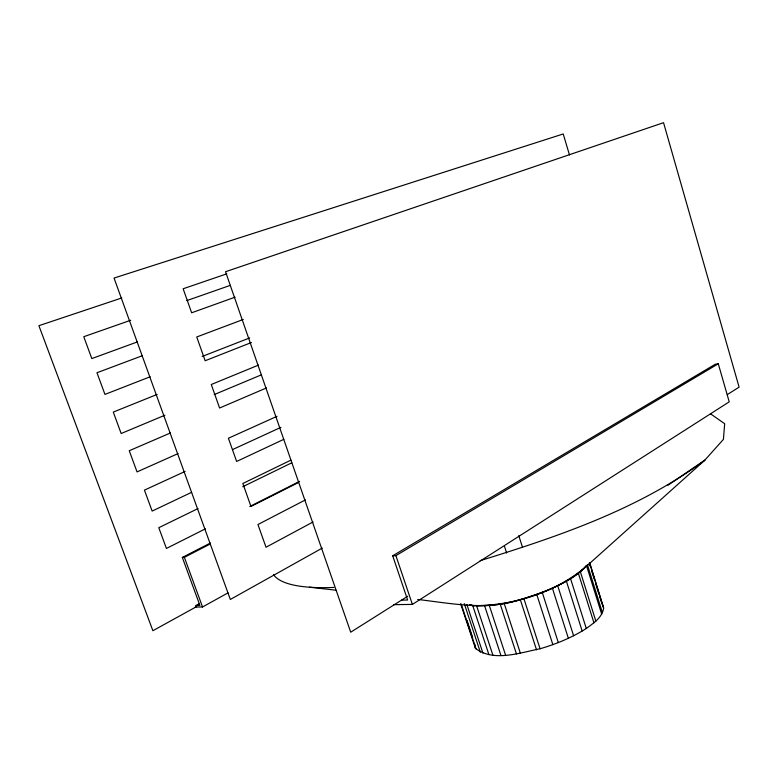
<?xml version="1.0" encoding="UTF-8"?>
<svg xmlns="http://www.w3.org/2000/svg" width="778" height="778" viewBox="0 0 778 778"><rect width="100%" height="100%" fill="white"/><g stroke="black" fill="none" stroke-linecap="round" stroke-linejoin="round"><path stroke-width="1.17" d="M460.634 603.66L475.426 648.307C493.427 662.35 520.122 652.664 540.068 648.764C556.26 644.038 572.015 637.552 586.291 628.507C593.332 623.236 602.289 617.615 603.64 608.124L589.656 562.533M582.712 569.253C553.148 593.167 513.723 605.051 475.951 605.683M417.698 599.439C451.901 603.504 487.203 610.895 520.861 599.478C541.77 593.225 562.708 585.396 580.135 571.937L704.664 460.343L723.404 439.405L724.678 423.728L710.509 413.808M580.135 571.937L580.942 571.081M480.182 560.656C558.487 536.441 638.038 509.434 704.664 460.343M667.942 485.258L704.829 460.158M393.872 604.652L412.379 604.418L729.229 401.847L718.279 363.783L715.245 364.26L392.696 555.793L407.643 600.023L401.565 600.12M407.711 596.24L350.713 632.203L225.542 271.736L663.537 122.681L739.1 387.152L727.304 394.592M392.696 555.793L395.905 555.638L718.279 363.783M322.316 548.052L230.327 599.459L114.045 278.057L563.214 133.962L569.467 154.89M195.239 607.064L202.533 606.976L228.032 592.865M121.767 297.964L38.9 325.7L152.887 630.715L196.474 606.684L196.037 605.508L199.236 603.747M313.106 521.95L266.008 547.235L257.946 524.528L305.423 499.904M196.037 605.508L199.907 605.459L182.334 557.456L210.371 543.025M182.334 557.456L184.367 557.34L210.255 544.007M205.392 528.826L166.424 548.451L158.79 527.708L198.03 508.559M249.767 506.478L299.559 481.397M298.616 482.448L250.973 506.459L242.833 483.498L290.846 460.168M242.726 486.746L291.779 462.803M191.631 492.309L152.148 511.078L144.436 490.13L185.174 471.39M283.824 439.317L236.638 461.461L228.401 438.247L277.065 416.288M232.515 449.606L280.955 427.326M178.055 453.593L137.045 471.906L129.245 450.734L170.421 432.976M266.426 387.95L219.6 408.022L211.276 384.507L258.461 365.106M164.887 415.219L121.164 433.511L113.277 412.097L157.175 394.397M214.222 394.582L261.311 374.87M251.459 342.505L205.149 360.749L196.737 336.971L243.261 319.466M150.183 376.756L104.952 394.407L96.968 372.75L142.374 355.711M202.192 356.45L249.68 337.924M137.434 341.902L91.823 358.57L83.771 336.709L130.704 320.264M235.073 297.177L191.641 312.785L183.151 288.764L226.787 273.837M186.788 300.609L230.288 285.37M472.538 605.498L469.329 604.924L474.249 605.838M470.184 605.352C497.123 607.861 523.759 599.527 548.587 589.88C562.183 583.578 576.79 577.198 586.388 565.246L601.715 614.26M309.42 587.195L335.882 590.191M601.715 603.086L603.3 606.237M184.367 557.34L202.533 606.976M395.905 555.638L412.379 604.418M466.829 604.38L482.944 653.16M464.281 603.631L480.357 652.246M467.004 620.397L472.625 637.386M461.237 604.156L476.048 648.881M484.606 605.741L500.876 655.319M476.642 605.819L492.873 655.105M472.713 605.537L488.915 654.658M489.304 605.459L505.583 655.173M504.154 603.358L520.433 653.394M500.166 603.981L516.446 653.938M523.857 598.515L540.068 648.764M504.436 546.166L506.673 553.061M520.307 599.605L536.538 649.834M536.742 594.392L552.866 644.67M542.227 592.301L558.303 642.56M518.78 535.692L522.466 547.197M557.69 585.649L573.6 635.762M552.39 588.119L568.358 638.3M570.566 578.657L586.291 628.507M566.365 581.069L582.158 631.026M580.349 571.713L595.87 621.184M578.346 573.192L593.915 622.75M589.578 563.097L603.64 608.124M589.238 563.126L590.308 566.549M591.727 571.12L594.227 579.114M595.656 583.685L598.865 593.954M599.575 596.24L601.355 601.948M587.458 564.857L602.376 612.597M474.687 644.096L475.426 648.307M333.908 587.429A238.233 54.159 -17.8 0 1 273.438 574.504"/></g></svg>
